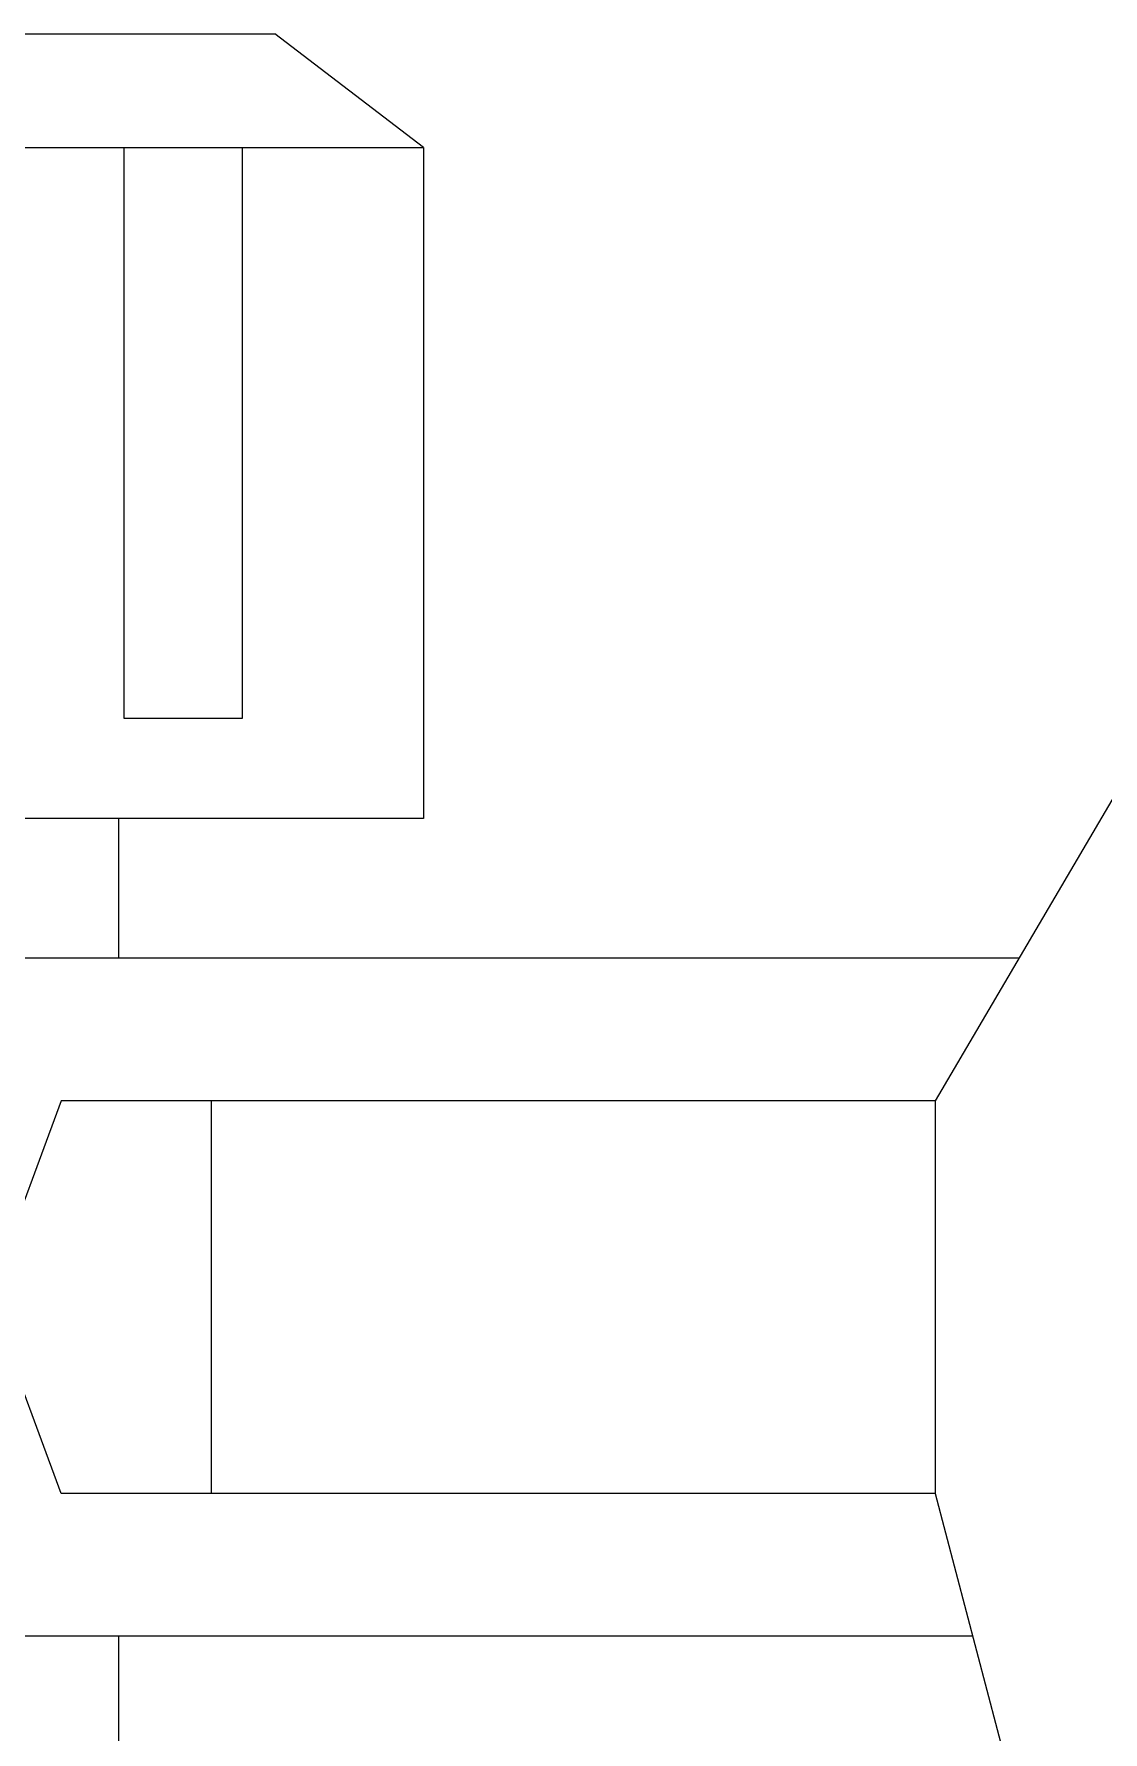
# Model space of a CAD drawing. Header units: millimetres. Extents: x 3795014 to 4300160, y 3869364 to 4016788.
# Drawn here: x 4229009.3 to 4229062.7, y 3923101.8 to 3923186.6 of the extents above; entities that cross this region are included whole.
import ezdxf

# ---------------------------------------------------------------- set-up
doc = ezdxf.new("R2010")
doc.units = ezdxf.units.MM
doc.layers.add('Дополнительная', color=7, linetype='Continuous', lineweight=18)

msp = doc.modelspace()

# ---------------------------------------------------------------- linework, layer by layer
at = {"layer": 'Дополнительная'}
for p, q in [((4228970.096, 3923186.63, 0), (4229021.323, 3923186.63, 0)), ((4229028.762, 3923180.949, 0), (4229021.323, 3923186.63, 0)), ((4228911.431, 3923180.949, 0), (4229028.762, 3923180.949, 0)), ((4229013.789, 3923180.949, 0), (4229013.789, 3923152.425, 0)), ((4229019.721, 3923152.425, 0), (4229019.721, 3923180.949, 0)), ((4229028.762, 3923180.949, 0), (4229028.762, 3923147.416, 0)), ((4229074.79, 3923168.169, 0), (4229054.338, 3923133.311, 0)), ((4229013.789, 3923152.425, 0), (4229019.721, 3923152.425, 0)), ((4229028.762, 3923147.416, 0), (4228911.431, 3923147.416, 0)), ((4229013.532, 3923140.436, 0), (4229013.532, 3923147.416, 0)), ((4229058.518, 3923140.436, 0), (4229003.242, 3923140.436, 0)), ((4229010.644, 3923133.311, 0), (4229007.023, 3923123.493, 0)), ((4229013.532, 3923133.311, 0), (4229010.644, 3923133.311, 0)), ((4229054.338, 3923133.311, 0), (4229013.532, 3923133.311, 0)), ((4229018.153, 3923133.311, 0), (4229018.153, 3923113.676, 0)), ((4229054.338, 3923133.311, 0), (4229054.338, 3923113.676, 0)), ((4229010.644, 3923113.676, 0), (4229007.023, 3923123.493, 0)), ((4229013.532, 3923113.676, 0), (4229010.644, 3923113.676, 0)), ((4229054.338, 3923113.676, 0), (4229013.532, 3923113.676, 0)), ((4229054.338, 3923113.676, 0), (4229074.79, 3923035.742, 0)), ((4229056.208, 3923106.551, 0), (4229003.242, 3923106.551, 0)), ((4229013.532, 3923099.57, 0), (4229013.532, 3923106.551, 0))]:
    msp.add_line(p, q, dxfattribs=at)

doc.saveas('drawing.dxf')
